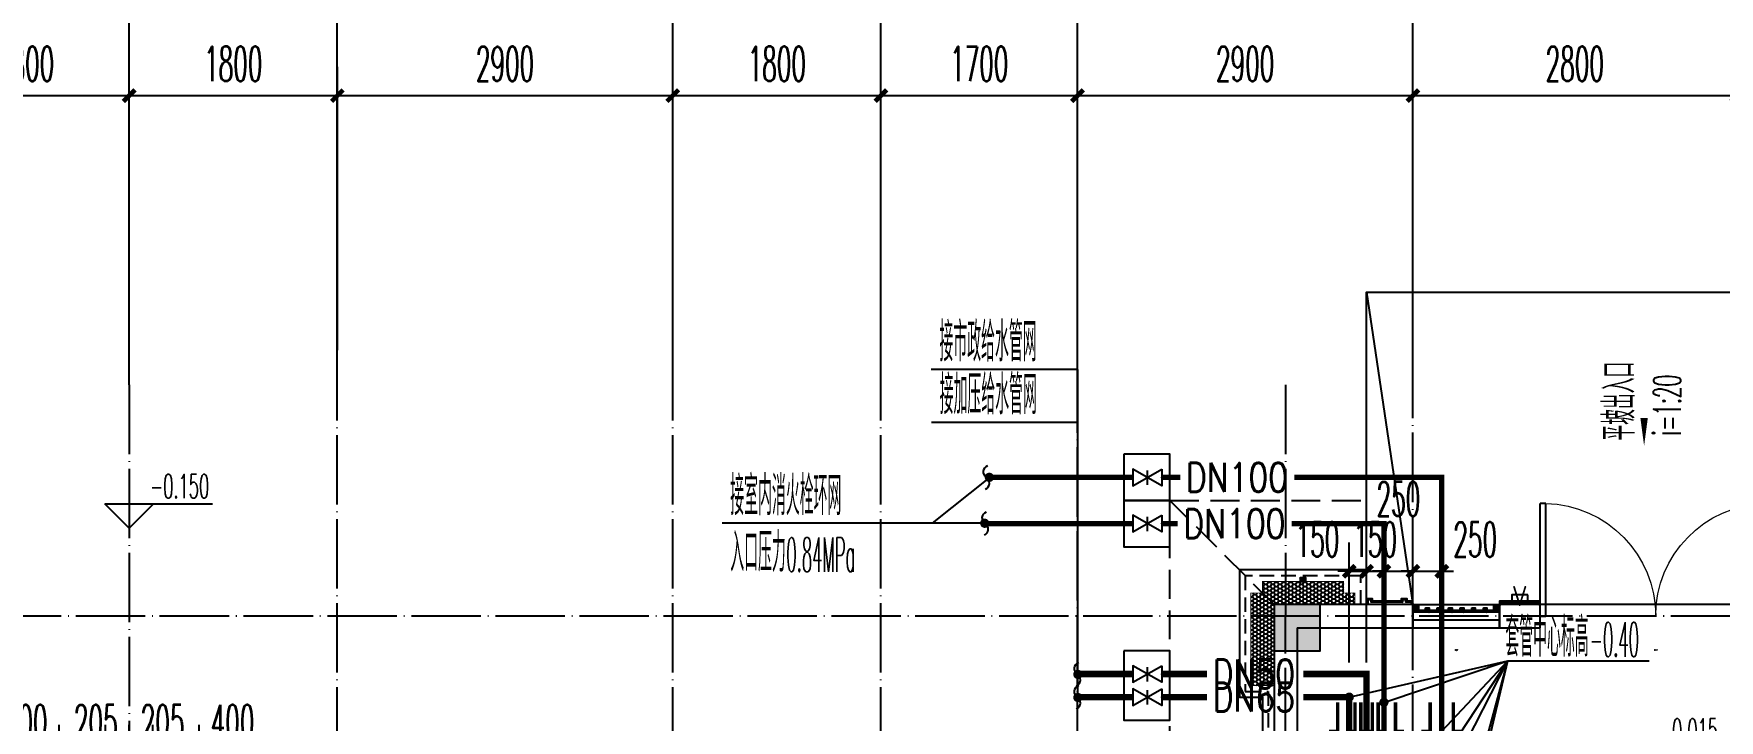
# Model space of a CAD drawing. Extents: x 27938 to 1507990, y 110129 to 923079.
# Drawn here: x 852092 to 866667, y 687257 to 693192 of the extents above; entities that cross this region are included whole.
import ezdxf

# ---------------------------------------------------------------- set-up
doc = ezdxf.new("R2010")
doc.units = 0
doc.header["$LTSCALE"] = 1000
doc.header["$MEASUREMENT"] = 0
for name, pattern in [('DASH', [0.35, 0.25, -0.1]), ('DOTE', [2.42, 2, -0.2, 0.02, -0.2]), ('HIDDEN', [0.375, 0.25, -0.125])]:
    doc.linetypes.add(name, pattern=pattern)
for name, color, linetype in [('A-EQPM-MECH', 191, 'Continuous'), ('AXIS', 3, 'Continuous'), ('DIM_ELEV', 3, 'Continuous'), ('DIM_SYMB', 3, 'Continuous'), ('DIM_不分区给水', 3, 'Continuous'), ('DIM_给水', 3, 'Continuous'), ('DOTE', 1, 'Continuous'), ('EQUIP_不分区消火栓', 7, 'Continuous'), ('EQUIP_给水', 7, 'Continuous'), ('PIPE-不分区消火栓', 1, 'TG_X'), ('PIPE-给水', 3, 'J1'), ('PIPE-给水中', 72, 'J2'), ('PUB_HATCH', 8, 'Continuous'), ('PUB_TEXT', 4, 'Continuous'), ('TEXT_不分区消火栓', 7, 'Continuous'), ('TEXT_给水', 7, 'Continuous'), ('TWT_DIM', 3, 'Continuous'), ('TWT_LEAD', 3, 'Continuous'), ('VALVE_不分区消火栓', 7, 'Continuous'), ('VALVE_给水', 7, 'Continuous'), ('WALL', 9, 'Continuous'), ('WINDOW', 4, 'Continuous'), ('WINDOW_TEXT', 7, 'Continuous'), ('修改标示', 212, 'Continuous'), ('卫生间', 6, 'Continuous'), ('看线', 251, 'Continuous'), ('立面', 73, 'Continuous'), ('立面-看线', 251, 'Continuous'), ('铝合金', 144, 'Continuous')]:
    doc.layers.add(name, color=color, linetype=linetype)
doc.styles.add('_TCH_DIM', font='SIMPLEX.shx', dxfattribs={"width": 0.7, "bigfont": 'GBCBIG.shx'})
doc.styles.add('_TCH_DIM_T3', font='SIMPLEX.shx', dxfattribs={"width": 0.494118, "bigfont": 'GBCBIG.shx'})
doc.styles.add('_TCH_WINDOW', font='SIMPLEX.shx', dxfattribs={"width": 0.7, "height": 3.5, "bigfont": 'GBCBIG.shx'})
doc.styles.add('_TWT_PIPEDN', font='SIMPLEX', dxfattribs={"width": 0.8, "height": 3.5, "bigfont": 'HZTXT'})
doc.styles.get("Standard").update_dxf_attribs({"font": 'gbenor.shx', "bigfont": 'gbcbig.shx'})
doc.styles.add('TG_LINETYPE', font='SIMPLEX', dxfattribs={"width": 0.8, "height": 3, "bigfont": 'HZTXT'})
doc.linetypes.add('J1', pattern='A,3,-0.2,["J1",Standard,S=0.25,R=0,X=-0.1,Y=-0.115],-0.35', length=3.55)
doc.linetypes.add('J2', pattern='A,3,-0.2,["J2",Standard,S=0.25,R=0,X=-0.1,Y=-0.115],-0.35', length=3.55)
doc.linetypes.add('TG_X', pattern='A,2,-0.229,["X",TG_LINETYPE,S=0.1,R=0,X=-0.229,Y=-0.15],0', length=2.229)
doc.dimstyles.new('_TCH_ARCH&&100', dxfattribs={"dimtxt": 297.5, "dimasz": 100, "dimexe": 250, "dimexo": 300, "dimgap": 126.25, "dimtad": 1, "dimdec": 0, "dimzin": 0, "dimdsep": 46, "dimtxsty": '_TCH_DIM_T3', "dimblk": 'ARCHTICK', "dimcen": 0.09, "dimclrt": 4, "dimazin": 2, "dimtfac": 1, "dimtdec": 0, "dimtix": 1, "dimtmove": 2, "dimatfit": 3, "dimfxl": 100, "dimtolj": 1, "dimtzin": 0, "dimarcsym": 0})
doc.dimstyles.new('_TWT_ARCH&&100', dxfattribs={"dimtxt": 297.5, "dimasz": 100, "dimexe": 250, "dimexo": 300, "dimgap": 126.25, "dimtad": 1, "dimdec": 0, "dimzin": 0, "dimdsep": 46, "dimtxsty": '_TCH_DIM_T3', "dimblk": 'ARCHTICK', "dimcen": 0.09, "dimclrt": 7, "dimazin": 2, "dimtfac": 1, "dimtdec": 0, "dimtix": 1, "dimtmove": 2, "dimatfit": 3, "dimfxl": 1, "dimtolj": 1, "dimtzin": 0, "dimarcsym": 0})

# ---------------------------------------------------------------- blocks, each defined once
blk = doc.blocks.new('A$C148B7D8E')
at = {"layer": '卫生间', "color": 159, "linetype": 'DASH', "true_color": 0x22346e}
blk.add_line((15200, 14500), (16100, 15400), dxfattribs=at)
blk.add_lwpolyline([(16100, 13500), (16100, 15400), (14400, 15400)], dxfattribs=at)
blk = doc.blocks.new('A$C7D502F78')
at = {"layer": '修改标示', "ltscale": 2}
blk.add_lwpolyline([(-151, 197), (-11, 197), (-11, 142), (-151, 142)], close=True, dxfattribs=at)
at = {"layer": 'PUB_TEXT'}
blk.add_text('V', height=175, dxfattribs=at).set_placement((-147, 99))
blk = doc.blocks.new('A$C028C60F5')
at = {"color": 0}
blk.add_lwpolyline([(400, 0), (0, 0), (0, -400), (400, -400)], close=True, dxfattribs=at)
at = {"layer": 'PUB_HATCH', "color": 0}
blk.add_solid([(0, -400), (400, -400), (0, 0), (400, 0)], dxfattribs=at)
blk = doc.blocks.new('A$C3EFA6995')
for p in [(9700, 100), (9700, -2400), (15900, -2400)]:
    blk.add_blockref('A$C028C60F5', p)
at = {"xscale": -1}
blk.add_blockref('A$C028C60F5', (16300, 100), dxfattribs=at)
blk = doc.blocks.new('_ArchTick')
at = {"color": 0, "linetype": 'ByBlock', "const_width": 0.4}
blk.add_lwpolyline([(-0.5, -0.5), (0.5, 0.5)], dxfattribs=at)
blk = doc.blocks.new('*D205')
at = {"layer": 'Defpoints', "color": 0}
for p in [(863617, 688545), (863467, 687457), (863617, 687457)]:
    blk.add_point(p, dxfattribs=at)
at = {"layer": 'DIM_给水', "color": 0, "lineweight": -2}
for p, q in [((863467, 687757), (863467, 688795)), ((863617, 687757), (863617, 688795)), ((863467, 688545), (863367, 688545)), ((863467, 688545), (863617, 688545)), ((863617, 688545), (863717, 688545))]:
    blk.add_line(p, q, dxfattribs=at)
at = {"layer": 'DIM_给水', "color": 0, "lineweight": -2, "xscale": 100, "yscale": 100, "zscale": 100}
blk.add_blockref('_ArchTick', (863467, 688545), dxfattribs=at)
at = {"layer": 'DIM_给水', "color": 0, "lineweight": -2, "xscale": 100, "yscale": 100, "zscale": 100, "rotation": 180}
blk.add_blockref('_ArchTick', (863617, 688545), dxfattribs=at)
at = {"layer": 'DIM_给水', "color": 7, "insert": (863192, 688820), "char_height": 297.5, "attachment_point": 5, "style": '_TCH_DIM_T3'}
blk.add_mtext('\\A1;150', dxfattribs=at)
blk = doc.blocks.new('*D206')
at = {"layer": 'Defpoints', "color": 0}
for p in [(863767, 688545), (863617, 687457), (863767, 687457)]:
    blk.add_point(p, dxfattribs=at)
at = {"layer": 'DIM_给水', "color": 0, "lineweight": -2}
for p, q in [((863617, 687757), (863617, 688795)), ((863767, 687757), (863767, 688795)), ((863617, 688545), (863517, 688545)), ((863617, 688545), (863767, 688545)), ((863767, 688545), (863867, 688545))]:
    blk.add_line(p, q, dxfattribs=at)
at = {"layer": 'DIM_给水', "color": 0, "lineweight": -2, "xscale": 100, "yscale": 100, "zscale": 100}
blk.add_blockref('_ArchTick', (863617, 688545), dxfattribs=at)
at = {"layer": 'DIM_给水', "color": 0, "lineweight": -2, "xscale": 100, "yscale": 100, "zscale": 100, "rotation": 180}
blk.add_blockref('_ArchTick', (863767, 688545), dxfattribs=at)
at = {"layer": 'DIM_给水', "color": 7, "insert": (863692, 688820), "char_height": 297.5, "attachment_point": 5, "style": '_TCH_DIM_T3'}
blk.add_mtext('\\A1;150', dxfattribs=at)
blk = doc.blocks.new('*D207')
at = {"layer": 'Defpoints', "color": 0}
for p in [(864017, 688545), (863767, 687457), (864017, 687457)]:
    blk.add_point(p, dxfattribs=at)
at = {"layer": 'DIM_给水', "color": 0, "lineweight": -2}
for p, q in [((863767, 687757), (863767, 688795)), ((864017, 687757), (864017, 688795)), ((863767, 688545), (863667, 688545)), ((863767, 688545), (864017, 688545)), ((864017, 688545), (864117, 688545))]:
    blk.add_line(p, q, dxfattribs=at)
at = {"layer": 'DIM_给水', "color": 0, "lineweight": -2, "xscale": 100, "yscale": 100, "zscale": 100}
blk.add_blockref('_ArchTick', (863767, 688545), dxfattribs=at)
at = {"layer": 'DIM_给水', "color": 0, "lineweight": -2, "xscale": 100, "yscale": 100, "zscale": 100, "rotation": 180}
blk.add_blockref('_ArchTick', (864017, 688545), dxfattribs=at)
at = {"layer": 'DIM_给水', "color": 7, "insert": (863892, 689170), "char_height": 297.5, "attachment_point": 5, "style": '_TCH_DIM_T3'}
blk.add_mtext('\\A1;250', dxfattribs=at)
blk = doc.blocks.new('*D208')
at = {"layer": 'Defpoints', "color": 0}
for p in [(864267, 688545), (864017, 687457), (864267, 687457)]:
    blk.add_point(p, dxfattribs=at)
at = {"layer": 'DIM_给水', "color": 0, "lineweight": -2}
for p, q in [((864017, 687757), (864017, 688795)), ((864267, 687757), (864267, 688795)), ((864017, 688545), (863917, 688545)), ((864017, 688545), (864267, 688545)), ((864267, 688545), (864367, 688545))]:
    blk.add_line(p, q, dxfattribs=at)
at = {"layer": 'DIM_给水', "color": 0, "lineweight": -2, "xscale": 100, "yscale": 100, "zscale": 100}
blk.add_blockref('_ArchTick', (864017, 688545), dxfattribs=at)
at = {"layer": 'DIM_给水', "color": 0, "lineweight": -2, "xscale": 100, "yscale": 100, "zscale": 100, "rotation": 180}
blk.add_blockref('_ArchTick', (864267, 688545), dxfattribs=at)
at = {"layer": 'DIM_给水', "color": 7, "insert": (864556, 688820), "char_height": 297.5, "attachment_point": 5, "style": '_TCH_DIM_T3'}
blk.add_mtext('\\A1;250', dxfattribs=at)
blk = doc.blocks.new('*D215')
at = {"layer": 'Defpoints', "color": 0}
for p in [(853522, 686967), (853122, 684707), (853522, 684707)]:
    blk.add_point(p, dxfattribs=at)
at = {"layer": 'TWT_DIM', "color": 0, "lineweight": -2}
for p, q in [((853122, 685007), (853122, 687217)), ((853522, 685007), (853522, 687217)), ((853122, 686967), (853522, 686967))]:
    blk.add_line(p, q, dxfattribs=at)
at = {"layer": 'TWT_DIM', "color": 0, "lineweight": -2, "xscale": 100, "yscale": 100, "zscale": 100, "rotation": 180}
blk.add_blockref('_ArchTick', (853122, 686967), dxfattribs=at)
at = {"layer": 'TWT_DIM', "color": 0, "lineweight": -2, "xscale": 100, "yscale": 100, "zscale": 100}
blk.add_blockref('_ArchTick', (853522, 686967), dxfattribs=at)
at = {"layer": 'TWT_DIM', "color": 7, "insert": (853811, 687242), "char_height": 297.5, "attachment_point": 5, "style": '_TCH_DIM_T3'}
blk.add_mtext('\\A1;400', dxfattribs=at)
blk = doc.blocks.new('*D216')
at = {"layer": 'Defpoints', "color": 0}
for p in [(853122, 686967), (852917, 684707), (853122, 684707)]:
    blk.add_point(p, dxfattribs=at)
at = {"layer": 'TWT_DIM', "color": 0, "lineweight": -2}
for p, q in [((852917, 685007), (852917, 687217)), ((853122, 685007), (853122, 687217)), ((852917, 686967), (852817, 686967)), ((852917, 686967), (853122, 686967)), ((853122, 686967), (853222, 686967))]:
    blk.add_line(p, q, dxfattribs=at)
at = {"layer": 'TWT_DIM', "color": 0, "lineweight": -2, "xscale": 100, "yscale": 100, "zscale": 100}
blk.add_blockref('_ArchTick', (852917, 686967), dxfattribs=at)
at = {"layer": 'TWT_DIM', "color": 0, "lineweight": -2, "xscale": 100, "yscale": 100, "zscale": 100, "rotation": 180}
blk.add_blockref('_ArchTick', (853122, 686967), dxfattribs=at)
at = {"layer": 'TWT_DIM', "color": 7, "insert": (852628, 687242), "char_height": 297.5, "attachment_point": 5, "style": '_TCH_DIM_T3'}
blk.add_mtext('\\A1;205', dxfattribs=at)
blk = doc.blocks.new('*D217')
at = {"layer": 'Defpoints', "color": 0}
for p in [(852711, 686967), (852311, 684707), (852711, 684707)]:
    blk.add_point(p, dxfattribs=at)
at = {"layer": 'TWT_DIM', "color": 0, "lineweight": -2}
for p, q in [((852311, 685007), (852311, 687217)), ((852711, 685007), (852711, 687217)), ((852311, 686967), (852711, 686967))]:
    blk.add_line(p, q, dxfattribs=at)
at = {"layer": 'TWT_DIM', "color": 0, "lineweight": -2, "xscale": 100, "yscale": 100, "zscale": 100, "rotation": 180}
blk.add_blockref('_ArchTick', (852311, 686967), dxfattribs=at)
at = {"layer": 'TWT_DIM', "color": 0, "lineweight": -2, "xscale": 100, "yscale": 100, "zscale": 100}
blk.add_blockref('_ArchTick', (852711, 686967), dxfattribs=at)
at = {"layer": 'TWT_DIM', "color": 7, "insert": (852022, 687242), "char_height": 297.5, "attachment_point": 5, "style": '_TCH_DIM_T3'}
blk.add_mtext('\\A1;400', dxfattribs=at)
blk = doc.blocks.new('*D218')
at = {"layer": 'Defpoints', "color": 0}
for p in [(852917, 686967), (852711, 684707), (852917, 684707)]:
    blk.add_point(p, dxfattribs=at)
at = {"layer": 'TWT_DIM', "color": 0, "lineweight": -2}
for p, q in [((852711, 685007), (852711, 687217)), ((852917, 685007), (852917, 687217)), ((852711, 686967), (852611, 686967)), ((852711, 686967), (852917, 686967)), ((852917, 686967), (853017, 686967))]:
    blk.add_line(p, q, dxfattribs=at)
at = {"layer": 'TWT_DIM', "color": 0, "lineweight": -2, "xscale": 100, "yscale": 100, "zscale": 100}
blk.add_blockref('_ArchTick', (852711, 686967), dxfattribs=at)
at = {"layer": 'TWT_DIM', "color": 0, "lineweight": -2, "xscale": 100, "yscale": 100, "zscale": 100, "rotation": 180}
blk.add_blockref('_ArchTick', (852917, 686967), dxfattribs=at)
at = {"layer": 'TWT_DIM', "color": 7, "insert": (853206, 687242), "char_height": 297.5, "attachment_point": 5, "style": '_TCH_DIM_T3'}
blk.add_mtext('\\A1;205', dxfattribs=at)
blk = doc.blocks.new('*D863')
at = {"layer": 'AXIS', "color": 0, "lineweight": -2}
for p, q in [((864017, 690457), (864017, 692907)), ((866817, 690457), (866817, 692907)), ((864017, 692657), (866817, 692657))]:
    blk.add_line(p, q, dxfattribs=at)
at = {"layer": 'Defpoints', "color": 0}
for p in [(866817, 692657), (864017, 690157), (866817, 690157)]:
    blk.add_point(p, dxfattribs=at)
at = {"layer": 'AXIS', "color": 0, "lineweight": -2, "xscale": 100, "yscale": 100, "zscale": 100, "rotation": 180}
blk.add_blockref('_ArchTick', (864017, 692657), dxfattribs=at)
at = {"layer": 'AXIS', "color": 0, "lineweight": -2, "xscale": 100, "yscale": 100, "zscale": 100}
blk.add_blockref('_ArchTick', (866817, 692657), dxfattribs=at)
at = {"layer": 'AXIS', "color": 4, "insert": (865417, 692932), "char_height": 297.5, "attachment_point": 5, "style": '_TCH_DIM_T3'}
blk.add_mtext('\\A1;2800', dxfattribs=at)
blk = doc.blocks.new('*D864')
at = {"layer": 'AXIS', "color": 0, "lineweight": -2}
for p, q in [((861117, 690457), (861117, 692907)), ((864017, 690457), (864017, 692907)), ((861117, 692657), (864017, 692657))]:
    blk.add_line(p, q, dxfattribs=at)
at = {"layer": 'Defpoints', "color": 0}
for p in [(864017, 692657), (861117, 690157), (864017, 690157)]:
    blk.add_point(p, dxfattribs=at)
at = {"layer": 'AXIS', "color": 0, "lineweight": -2, "xscale": 100, "yscale": 100, "zscale": 100, "rotation": 180}
blk.add_blockref('_ArchTick', (861117, 692657), dxfattribs=at)
at = {"layer": 'AXIS', "color": 0, "lineweight": -2, "xscale": 100, "yscale": 100, "zscale": 100}
blk.add_blockref('_ArchTick', (864017, 692657), dxfattribs=at)
at = {"layer": 'AXIS', "color": 4, "insert": (862567, 692932), "char_height": 297.5, "attachment_point": 5, "style": '_TCH_DIM_T3'}
blk.add_mtext('\\A1;2900', dxfattribs=at)
blk = doc.blocks.new('*D865')
at = {"layer": 'AXIS', "color": 0, "lineweight": -2}
for p, q in [((859417, 690457), (859417, 692907)), ((861117, 690457), (861117, 692907)), ((859417, 692657), (861117, 692657))]:
    blk.add_line(p, q, dxfattribs=at)
at = {"layer": 'Defpoints', "color": 0}
for p in [(861117, 692657), (859417, 690157), (861117, 690157)]:
    blk.add_point(p, dxfattribs=at)
at = {"layer": 'AXIS', "color": 0, "lineweight": -2, "xscale": 100, "yscale": 100, "zscale": 100, "rotation": 180}
blk.add_blockref('_ArchTick', (859417, 692657), dxfattribs=at)
at = {"layer": 'AXIS', "color": 0, "lineweight": -2, "xscale": 100, "yscale": 100, "zscale": 100}
blk.add_blockref('_ArchTick', (861117, 692657), dxfattribs=at)
at = {"layer": 'AXIS', "color": 4, "insert": (860267, 692932), "char_height": 297.5, "attachment_point": 5, "style": '_TCH_DIM_T3'}
blk.add_mtext('\\A1;1700', dxfattribs=at)
blk = doc.blocks.new('*D866')
at = {"layer": 'AXIS', "color": 0, "lineweight": -2}
for p, q in [((857617, 690457), (857617, 692907)), ((859417, 690457), (859417, 692907)), ((857617, 692657), (859417, 692657))]:
    blk.add_line(p, q, dxfattribs=at)
at = {"layer": 'Defpoints', "color": 0}
for p in [(859417, 692657), (857617, 690157), (859417, 690157)]:
    blk.add_point(p, dxfattribs=at)
at = {"layer": 'AXIS', "color": 0, "lineweight": -2, "xscale": 100, "yscale": 100, "zscale": 100, "rotation": 180}
blk.add_blockref('_ArchTick', (857617, 692657), dxfattribs=at)
at = {"layer": 'AXIS', "color": 0, "lineweight": -2, "xscale": 100, "yscale": 100, "zscale": 100}
blk.add_blockref('_ArchTick', (859417, 692657), dxfattribs=at)
at = {"layer": 'AXIS', "color": 4, "insert": (858517, 692932), "char_height": 297.5, "attachment_point": 5, "style": '_TCH_DIM_T3'}
blk.add_mtext('\\A1;1800', dxfattribs=at)
blk = doc.blocks.new('*D867')
at = {"layer": 'AXIS', "color": 0, "lineweight": -2}
for p, q in [((854717, 690457), (854717, 692907)), ((857617, 690457), (857617, 692907)), ((854717, 692657), (857617, 692657))]:
    blk.add_line(p, q, dxfattribs=at)
at = {"layer": 'Defpoints', "color": 0}
for p in [(857617, 692657), (854717, 690157), (857617, 690157)]:
    blk.add_point(p, dxfattribs=at)
at = {"layer": 'AXIS', "color": 0, "lineweight": -2, "xscale": 100, "yscale": 100, "zscale": 100, "rotation": 180}
blk.add_blockref('_ArchTick', (854717, 692657), dxfattribs=at)
at = {"layer": 'AXIS', "color": 0, "lineweight": -2, "xscale": 100, "yscale": 100, "zscale": 100}
blk.add_blockref('_ArchTick', (857617, 692657), dxfattribs=at)
at = {"layer": 'AXIS', "color": 4, "insert": (856167, 692932), "char_height": 297.5, "attachment_point": 5, "style": '_TCH_DIM_T3'}
blk.add_mtext('\\A1;2900', dxfattribs=at)
blk = doc.blocks.new('*D868')
at = {"layer": 'AXIS', "color": 0, "lineweight": -2}
for p, q in [((852917, 690457), (852917, 692907)), ((854717, 690457), (854717, 692907)), ((852917, 692657), (854717, 692657))]:
    blk.add_line(p, q, dxfattribs=at)
at = {"layer": 'Defpoints', "color": 0}
for p in [(854717, 692657), (852917, 690157), (854717, 690157)]:
    blk.add_point(p, dxfattribs=at)
at = {"layer": 'AXIS', "color": 0, "lineweight": -2, "xscale": 100, "yscale": 100, "zscale": 100, "rotation": 180}
blk.add_blockref('_ArchTick', (852917, 692657), dxfattribs=at)
at = {"layer": 'AXIS', "color": 0, "lineweight": -2, "xscale": 100, "yscale": 100, "zscale": 100}
blk.add_blockref('_ArchTick', (854717, 692657), dxfattribs=at)
at = {"layer": 'AXIS', "color": 4, "insert": (853817, 692932), "char_height": 297.5, "attachment_point": 5, "style": '_TCH_DIM_T3'}
blk.add_mtext('\\A1;1800', dxfattribs=at)
blk = doc.blocks.new('*D880')
at = {"layer": 'AXIS', "color": 0, "lineweight": -2}
for p, q in [((851117, 690457), (851117, 692907)), ((852917, 690457), (852917, 692907)), ((851117, 692657), (852917, 692657))]:
    blk.add_line(p, q, dxfattribs=at)
at = {"layer": 'Defpoints', "color": 0}
for p in [(852917, 692657), (851117, 690157), (852917, 690157)]:
    blk.add_point(p, dxfattribs=at)
at = {"layer": 'AXIS', "color": 0, "lineweight": -2, "xscale": 100, "yscale": 100, "zscale": 100, "rotation": 180}
blk.add_blockref('_ArchTick', (851117, 692657), dxfattribs=at)
at = {"layer": 'AXIS', "color": 0, "lineweight": -2, "xscale": 100, "yscale": 100, "zscale": 100}
blk.add_blockref('_ArchTick', (852917, 692657), dxfattribs=at)
at = {"layer": 'AXIS', "color": 4, "insert": (852017, 692932), "char_height": 297.5, "attachment_point": 5, "style": '_TCH_DIM_T3'}
blk.add_mtext('\\A1;1800', dxfattribs=at)
blk = doc.blocks.new('*D881')
at = {"layer": 'AXIS', "color": 0, "lineweight": -2}
for p, q in [((827817, 690457), (827817, 693707)), ((878017, 690457), (878017, 693707)), ((827817, 693457), (878017, 693457))]:
    blk.add_line(p, q, dxfattribs=at)
at = {"layer": 'Defpoints', "color": 0}
for p in [(878017, 693457), (827817, 690157), (878017, 690157)]:
    blk.add_point(p, dxfattribs=at)
at = {"layer": 'AXIS', "color": 0, "lineweight": -2, "xscale": 100, "yscale": 100, "zscale": 100, "rotation": 180}
blk.add_blockref('_ArchTick', (827817, 693457), dxfattribs=at)
at = {"layer": 'AXIS', "color": 0, "lineweight": -2, "xscale": 100, "yscale": 100, "zscale": 100}
blk.add_blockref('_ArchTick', (878017, 693457), dxfattribs=at)
at = {"layer": 'AXIS', "color": 4, "insert": (852917, 693732), "char_height": 297.5, "attachment_point": 5, "style": '_TCH_DIM_T3'}
blk.add_mtext('\\A1;50200', dxfattribs=at)
blk = doc.blocks.new('$WINLIB2D$00000001')
at = {"color": 0}
for points in [[(-0.5, 0.5), (-0.5, -0.5)], [(-0.5, 0.5), (0.5, 0.5)], [(0.5, -0.5), (0.5, 0.5)], [(0.5, 0.167), (-0.5, 0.167)], [(0.5, -0.167), (-0.5, -0.167)], [(-0.5, -0.5), (0.5, -0.5)]]:
    blk.add_lwpolyline(points, dxfattribs=at)
blk = doc.blocks.new('$DorLib2D$00000002')
for p, q in [((-0.5, 0), (-0.5, 0.4875)), ((-0.475, 0.4875), (-0.5, 0.4875)), ((-0.475, 0), (-0.475, 0.4875)), ((0.475, 0), (0.475, 0.4875)), ((0.475, 0.4875), (0.5, 0.4875)), ((0.5, 0), (0.5, 0.4875)), ((-0.5, 0), (-0.475, 0)), ((0.5, 0), (0.475, 0))]:
    blk.add_line(p, q)
at = {"lineweight": 13}
for centre, start, end in [((-0.4875, 0), 0, 88.53072), ((0.4875, 0), 91.46928, 180)]:
    blk.add_arc(centre, 0.4875, start, end, dxfattribs=at)
blk = doc.blocks.new('$VALVE$00000296')
for points in [[(-125, 72), (-125, -72), (125, 72), (125, -72), (-125, 72)], [(0, 60), (0, -64)]]:
    blk.add_lwpolyline(points)
for p in [(-125, 0), (125, 0)]:
    blk.add_point(p)
blk = doc.blocks.new('$TwtSys$00000132')
at = {"elevation": 0}
blk.add_lwpolyline([(7, -101, -0.575183), (0, 0, 0.604745), (-11, 101, 16.924828)], format="xyb", dxfattribs=at)
blk = doc.blocks.new('$VALVE$00000553')
at = {"const_width": 30}
for points in [[(0, 100), (0, 175)], [(0, 100), (-250, 100), (-250, 100)], [(0, 100), (250, 100), (250, 100)], [(-250, -100), (-250, -100), (0, -100)], [(250, -100), (250, -100), (0, -100)], [(0, -175), (0, -100)]]:
    blk.add_lwpolyline(points, dxfattribs=at)

msp = doc.modelspace()

# ---------------------------------------------------------------- hatches: boundary and pattern name
at = {"layer": 'PIPE-不分区消火栓'}
for points in [[(864266.6, 689357.2), (864289.1, 689357.2), (864289.1, 689379.7)], [(864266.6, 689357.2), (864266.6, 689379.7), (864289.1, 689379.7)], [(863766.6, 688957.2), (863789.1, 688957.2), (863789.1, 688979.7)], [(863766.6, 688957.2), (863766.6, 688979.7), (863789.1, 688979.7)]]:
    msp.add_hatch(color=256, dxfattribs=at).paths.add_polyline_path(points)
at = {"layer": 'PIPE-给水'}
for points in [[(863616.6, 687657.2), (863644.1, 687657.2), (863644.1, 687684.7)], [(863616.6, 687657.2), (863616.6, 687684.7), (863644.1, 687684.7)]]:
    msp.add_hatch(color=256, dxfattribs=at).paths.add_polyline_path(points)
at = {"layer": 'PIPE-给水中'}
for points in [[(863466.6, 687457.2), (863494.1, 687457.2), (863494.1, 687484.7)], [(863466.6, 687457.2), (863466.6, 687484.7), (863494.1, 687484.7)]]:
    msp.add_hatch(color=256, dxfattribs=at).paths.add_polyline_path(points)
at = {"layer": '立面'}
h = msp.add_hatch(dxfattribs=at)
h.set_pattern_fill('ANSI31', color=8, scale=2)
h.set_pattern_definition([(45, (-25233.4547, -107108.3295), (-2.24506403, 2.24506403), [])])
h.paths.add_polyline_path([(863041.8, 688457.2), (863091.8, 688457.2), (863091.8, 688487.2), (863041.8, 688487.2)])
h = msp.add_hatch(dxfattribs=at)
h.set_pattern_fill('ANSI31', color=8, scale=2)
h.set_pattern_definition([(45, (162774.294, -266823.1597), (-2.24506403, 2.24506403), [])])
h.paths.add_polyline_path([(863616.8, 688257.3), (864016.5, 688257.3), (864016.5, 688287.3), (863966.5, 688287.3), (863966.5, 688307.4), (863916.5, 688307.4), (863916.5, 688287.4), (863666.7, 688287.1), (863666.5, 688307.4), (863616.8, 688307.4)])
h.paths.add_polyline_path([(863626.8, 688257.3), (864006.5, 688257.3), (864006.5, 688277.3), (863956.5, 688277.3), (863956.5, 688297.4), (863926.5, 688297.4), (863926.5, 688277.4), (863656.8, 688277.1), (863656.6, 688297.4), (863626.8, 688297.4)])
h = msp.add_hatch(dxfattribs=at)
h.set_pattern_fill('ANSI31', color=8, scale=2)
h.set_pattern_definition([(45, (162714.0584, -266823.342), (-2.24506403, 2.24506403), [])])
h.paths.add_polyline_path([(864016.5, 688257.2), (864066.5, 688257.2), (864066.5, 688190.5), (864016.5, 688190.5)])
h = msp.add_hatch(dxfattribs=at)
h.set_pattern_fill('ANSI31', color=8, scale=2)
h.set_pattern_definition([(45, (163414.0617, -266823.3383), (-2.24506403, 2.24506403), [])])
h.paths.add_polyline_path([(864716.5, 688257.2), (864766.5, 688257.2), (864766.5, 688190.5), (864716.5, 688190.5)])
h = msp.add_hatch(dxfattribs=at)
h.set_pattern_fill('ANSI31', color=8, scale=2)
h.set_pattern_definition([(45, (-25433.4547, -108177.829), (-2.24506403, 2.24506403), [])])
edge = h.paths.add_edge_path()
edge.add_line((864766.5, 688257.2), (864776.6, 688257.2))
edge.add_line((864776.6, 688257.2), (864776.6, 688277.2))
edge.add_line((864776.6, 688277.2), (865106.6, 688277.2))
edge.add_line((865106.6, 688277.2), (865106.6, 688257.3))
edge.add_line((865106.6, 688257.3), (865116.6, 688257.2))
edge.add_line((865116.6, 688257.2), (865116.6, 688287.2))
edge.add_line((865116.6, 688287.2), (864766.6, 688287.2))
edge.add_line((864766.6, 688287.2), (864766.6, 688257.2))
h = msp.add_hatch(dxfattribs=at)
h.set_pattern_fill('ANSI31', color=8, scale=2)
h.set_pattern_definition([(45, (162824.059, -266823.3426), (-2.24506403, 2.24506403), [])])
h.paths.add_polyline_path([(864126.5, 688230.2), (864156.5, 688230.2), (864156.5, 688190.5), (864126.5, 688190.5)])
h = msp.add_hatch(dxfattribs=at)
h.set_pattern_fill('ANSI31', color=8, scale=2)
h.set_pattern_definition([(45, (162924.059, -266823.3435), (-2.24506403, 2.24506403), [])])
h.paths.add_polyline_path([(864226.5, 688230.2), (864256.5, 688230.2), (864256.5, 688190.5), (864226.5, 688190.5)])
h = msp.add_hatch(dxfattribs=at)
h.set_pattern_fill('ANSI31', color=8, scale=2)
h.set_pattern_definition([(45, (163024.059, -266823.3444), (-2.24506403, 2.24506403), [])])
h.paths.add_polyline_path([(864326.5, 688230.2), (864356.5, 688230.2), (864356.5, 688190.5), (864326.5, 688190.5)])
h = msp.add_hatch(dxfattribs=at)
h.set_pattern_fill('ANSI31', color=8, scale=2)
h.set_pattern_definition([(45, (163124.059, -266823.3454), (-2.24506403, 2.24506403), [])])
h.paths.add_polyline_path([(864426.5, 688230.2), (864456.5, 688230.2), (864456.5, 688190.5), (864426.5, 688190.5)])
h = msp.add_hatch(dxfattribs=at)
h.set_pattern_fill('ANSI31', color=8, scale=2)
h.set_pattern_definition([(45, (163224.059, -266823.3463), (-2.24506403, 2.24506403), [])])
h.paths.add_polyline_path([(864526.5, 688230.2), (864556.5, 688230.2), (864556.5, 688190.5), (864526.5, 688190.5)])
h = msp.add_hatch(dxfattribs=at)
h.set_pattern_fill('ANSI31', color=8, scale=2)
h.set_pattern_definition([(45, (163324.059, -266823.3472), (-2.24506403, 2.24506403), [])])
h.paths.add_polyline_path([(864626.5, 688230.2), (864656.5, 688230.2), (864656.5, 688190.5), (864626.5, 688190.5)])
at = {"layer": '立面-看线'}
h = msp.add_hatch(dxfattribs=at)
h.set_pattern_fill('HONEY', color=8, scale=13)
h.set_pattern_definition([(0, (407399.363, 156240.446), (30.95625, 17.872595), [20.6375, -41.275]), (120, (407399.363, 156240.446), (-30.9562463, 17.8726014), [20.6375, -41.275]), (60, (407399.363, 156240.446), (3.7e-06, 35.7451964), [-41.275, 20.6375])])
h.paths.add_polyline_path([(863416.8, 688357.2), (863416.8, 688457.2), (862716.8, 688457.2), (862716.8, 688357.2), (862616.8, 688357.2), (862616.8, 687557.2), (862816.6, 687557.2), (862816.6, 688257.2), (863515.9, 688257.2), (863515.9, 688357.2)])

# ---------------------------------------------------------------- linework, layer by layer
at = {"ltscale": 0.5}
for points in [[(861516.6, 689557.2), (861516.6, 689157.2), (861916.6, 689157.2), (861916.6, 689557.2)], [(861516.6, 689157.2), (861516.6, 688757.2), (861916.6, 688757.2), (861916.6, 689157.2)], [(861516.6, 687857.2), (861516.6, 687257.2), (861916.6, 687257.2), (861916.6, 687857.2)]]:
    msp.add_lwpolyline(points, close=True, dxfattribs=at)
at = {"color": 8, "const_width": 8}
msp.add_lwpolyline([(862816.6, 687557.2), (862616.8, 687557.2), (862616.8, 688357.2), (862716.8, 688357.2), (862716.8, 688457.2), (863006.8, 688457.2), (863006.8, 688457.2), (863126.8, 688457.2), (863126.8, 688457.2), (863416.8, 688457.2), (863416.8, 688357.2), (863516.8, 688357.2), (863516.8, 688257.2)], dxfattribs=at)
at = {"layer": 'A-EQPM-MECH', "color": 8}
for points in [[(863616.8, 688257.2), (863616.8, 690957.2), (868616.8, 690957.2), (868616.8, 688257.2)], [(863616.8, 690957.2), (864016.5, 688257.2)]]:
    msp.add_lwpolyline(points, dxfattribs=at)
at = {"layer": 'AXIS', "color": 8}
for p, q in [((852916.6, 690157.2), (852916.6, 694157.2)), ((854716.6, 690157.2), (854716.6, 694157.2)), ((857616.6, 690157.2), (857616.6, 694157.2)), ((859416.6, 690157.2), (859416.6, 694157.2)), ((861116.6, 690157.2), (861116.6, 694157.2)), ((864016.6, 690157.2), (864016.6, 694157.2))]:
    msp.add_line(p, q, dxfattribs=at)
at = {"layer": 'DIM_ELEV', "color": 8}
for p, q in [((852916.6, 688917.2), (852706.6, 689127.2)), ((852706.6, 689127.2), (853637.5, 689127.2)), ((852916.6, 688917.2), (853126.6, 689127.2))]:
    msp.add_line(p, q, dxfattribs=at)
at = {"layer": 'DIM_SYMB', "color": 8}
msp.add_lwpolyline([(866016.6, 690364.3, 0, 0, 0), (866016.6, 689629.5, 0, 64, 0), (866016.6, 689869.5, 0, 0, 0)], format="xyseb", dxfattribs=at)
at = {"layer": 'DIM_不分区给水'}
for p, q in [((861120.5, 690289.1), (859853.2, 690289.1)), ((861120.5, 687654), (861120.5, 690289.1)), ((861120.5, 689832.7), (859855.1, 689832.7)), ((861120.5, 687454), (861120.5, 689832.7)), ((860354.8, 689357.2), (859861, 688960.2)), ((859861, 688960.2), (858044.5, 688960.2)), ((860314.8, 688960.2), (859861, 688960.2))]:
    msp.add_line(p, q, dxfattribs=at)
at = {"layer": 'DIM_不分区给水', "const_width": 40}
for points in [[(860370.4, 689369.7, 1), (860339.2, 689344.6, 1)], [(860334.8, 688960.2, 1), (860294.8, 688960.2, 1)], [(861120.5, 687634, 1), (861120.5, 687674, 1)], [(861120.5, 687434, 1), (861120.5, 687474, 1)]]:
    msp.add_lwpolyline(points, format="xyb", close=True, dxfattribs=at)
at = {"layer": 'DOTE', "color": 169, "linetype": 'DOTE', "ltscale": 0.3}
for p, q in [((852916.6, 690157.2), (852916.6, 666975.2)), ((854716.6, 678957.2), (854716.6, 690157.2)), ((857616.6, 678957.2), (857616.6, 690157.2)), ((859416.6, 678957.2), (859416.6, 690157.2)), ((861116.6, 681757.2), (861116.6, 690157.2)), ((862916.6, 690157.2), (862916.6, 688157.2)), ((864016.6, 681157.4), (864016.6, 690157.2)), ((879916.6, 688157.2), (825916.6, 688157.2)), ((862916.6, 685657.2), (862916.6, 688157.2))]:
    msp.add_line(p, q, dxfattribs=at)
at = {"layer": 'PIPE-不分区消火栓', "ltscale": 0.5, "const_width": 45}
for points in [[(861594.9, 689357.2), (860329.4, 689357.2)], [(862005, 689357.2), (861844.9, 689357.2)], [(864266.6, 689357.2), (862990.8, 689357.2)], [(864266.6, 684307.2), (864266.6, 689357.2)], [(861594.9, 688957.2), (860319.2, 688957.2)], [(861982.7, 688957.2), (861844.9, 688957.2)], [(863766.6, 688957.2), (862968.5, 688957.2)]]:
    msp.add_lwpolyline(points, dxfattribs=at)
at = {"layer": 'PIPE-不分区消火栓', "const_width": 45}
msp.add_lwpolyline([(863766.6, 685012.2), (863766.6, 688957.2)], dxfattribs=at)
at = {"layer": 'PIPE-给水', "ltscale": 0.5, "const_width": 55}
for points in [[(861594.9, 687657.2), (861116.6, 687657.2)], [(862237.1, 687657.2), (861844.9, 687657.2)], [(863616.6, 687657.2), (863070.4, 687657.2)], [(863616.6, 684727.2), (863616.6, 687657.2)]]:
    msp.add_lwpolyline(points, dxfattribs=at)
at = {"layer": 'PIPE-给水中', "ltscale": 0.5, "const_width": 55}
for points in [[(861594.9, 687457.2), (861116.6, 687457.2)], [(862237.1, 687457.2), (861844.9, 687457.2)], [(863466.6, 687457.2), (863070.4, 687457.2)], [(863466.6, 685007.2), (863466.6, 687457.2)]]:
    msp.add_lwpolyline(points, dxfattribs=at)
at = {"layer": 'TWT_LEAD'}
for p, q in [((863441.6, 685657.2), (864839.2, 687771.4)), ((863466.6, 687457.2), (864839.2, 687771.4)), ((863754.1, 685657.2), (864839.2, 687771.4)), ((863766.6, 687412), (864839.2, 687771.4)), ((864016.6, 684307.2), (864839.2, 687771.4)), ((864266.6, 687162), (864839.2, 687771.4)), ((864266.6, 685657.2), (864839.2, 687771.4)), ((864839.2, 687771.4), (866060, 687771.4))]:
    msp.add_line(p, q, dxfattribs=at)
at = {"layer": 'TWT_LEAD', "const_width": 40}
for points in [[(863447.1, 687452.7, 1), (863486.1, 687461.6, 1)], [(863747.6, 687405.6, 1), (863785.5, 687418.4, 1)]]:
    msp.add_lwpolyline(points, format="xyb", close=True, dxfattribs=at)
at = {"layer": 'WALL', "color": 8}
for p, q in [((862816.6, 688257.2), (862816.6, 685557.2)), ((864016.6, 688257.2), (862816.6, 688257.2)), ((864016.6, 688057.2), (864016.6, 688257.2)), ((865116.6, 688257.2), (864766.6, 688257.2)), ((864766.6, 688257.2), (864766.6, 688057.2)), ((865116.6, 688057.2), (865116.6, 688257.2)), ((863016.6, 688057.2), (863016.6, 685757.2)), ((863016.6, 688057.2), (864016.6, 688057.2)), ((864766.6, 688057.2), (865116.6, 688057.2))]:
    msp.add_line(p, q, dxfattribs=at)
at = {"layer": 'WINDOW', "color": 8}
msp.add_line((867116.6, 688257.2), (865116.6, 688257.2), dxfattribs=at)
at = {"layer": '卫生间', "color": 8, "linetype": 'DASH'}
msp.add_line((861916.6, 685557.2), (861916.6, 687257.2), dxfattribs=at)
at = {"layer": '看线', "color": 8}
msp.add_lwpolyline([(863616.8, 688257.2), (863616.8, 688557.2), (862516.8, 688557.2), (862516.8, 687457.2), (862716.6, 687457.2), (862716.6, 685857.2), (862516.6, 685857.2), (862516.6, 684957.2), (863116.6, 684957.2)], dxfattribs=at)
at = {"layer": '看线', "color": 8, "linetype": 'HIDDEN', "ltscale": 0.5}
msp.add_lwpolyline([(863566.8, 688257.2), (863566.8, 688507.2), (862566.8, 688507.2), (862566.8, 687507.2), (862766.6, 687507.2), (862766.6, 685807.2), (862566.6, 685807.2), (862566.6, 685007.2), (863116.6, 685007.2)], dxfattribs=at)
at = {"layer": '立面', "color": 8}
for p, q in [((864226.5, 688230.2), (864256.5, 688230.2)), ((864226.5, 688190.5), (864226.5, 688230.2)), ((864256.5, 688190.5), (864226.5, 688190.5)), ((864256.5, 688230.2), (864256.5, 688190.5))]:
    msp.add_line(p, q, dxfattribs=at)
for points in [[(863041.8, 688457.2), (863091.8, 688457.2), (863091.8, 688487.2), (863041.8, 688487.2)], [(864016.5, 688257.2), (864066.5, 688257.2), (864066.5, 688190.5), (864016.5, 688190.5)], [(864716.5, 688257.2), (864766.5, 688257.2), (864766.5, 688190.5), (864716.5, 688190.5)], [(864326.5, 688230.2), (864356.5, 688230.2), (864356.5, 688190.5), (864326.5, 688190.5)], [(864426.5, 688230.2), (864456.5, 688230.2), (864456.5, 688190.5), (864426.5, 688190.5)], [(864526.5, 688230.2), (864556.5, 688230.2), (864556.5, 688190.5), (864526.5, 688190.5)], [(864626.5, 688230.2), (864656.5, 688230.2), (864656.5, 688190.5), (864626.5, 688190.5)]]:
    msp.add_lwpolyline(points, close=True, dxfattribs=at)
msp.add_lwpolyline([(864766.5, 688257.2), (864776.6, 688257.2), (864776.6, 688277.2), (865106.6, 688277.2), (865106.6, 688257.3), (865116.6, 688257.2), (865116.6, 688287.2), (864766.6, 688287.2), (864766.6, 688257.2)], dxfattribs=at)
at = {"layer": '铝合金', "color": 8}
for p, q in [((864066.5, 688210.3), (864126.5, 688210.3)), ((864156.5, 688210.3), (864226.5, 688210.3)), ((864256.5, 688210.3), (864326.5, 688210.3)), ((864356.5, 688210.3), (864426.5, 688210.3)), ((864456.5, 688210.3), (864526.5, 688210.3)), ((864556.5, 688210.3), (864626.5, 688210.3)), ((864656.5, 688210.3), (864716.5, 688210.3))]:
    msp.add_line(p, q, dxfattribs=at)
for points in [[(863041.8, 688457.2), (863091.8, 688457.2), (863091.8, 688487.2), (863041.8, 688487.2)], [(864016.5, 688257.2), (864066.5, 688257.2), (864066.5, 688190.5), (864016.5, 688190.5)], [(864716.5, 688257.2), (864766.5, 688257.2), (864766.5, 688190.5), (864716.5, 688190.5)], [(864126.5, 688230.2), (864156.5, 688230.2), (864156.5, 688190.5), (864126.5, 688190.5)], [(864226.5, 688230.2), (864256.5, 688230.2), (864256.5, 688190.5), (864226.5, 688190.5)], [(864326.5, 688230.2), (864356.5, 688230.2), (864356.5, 688190.5), (864326.5, 688190.5)], [(864426.5, 688230.2), (864456.5, 688230.2), (864456.5, 688190.5), (864426.5, 688190.5)], [(864526.5, 688230.2), (864556.5, 688230.2), (864556.5, 688190.5), (864526.5, 688190.5)], [(864626.5, 688230.2), (864656.5, 688230.2), (864656.5, 688190.5), (864626.5, 688190.5)]]:
    msp.add_lwpolyline(points, close=True, dxfattribs=at)
for points in [[(864016.5, 688257.3), (864016.5, 688287.3), (863966.5, 688287.3), (863966.5, 688307.4), (863916.5, 688307.4), (863916.5, 688287.4), (863666.7, 688287.1), (863666.5, 688307.4), (863616.8, 688307.4), (863616.8, 688257.3)], [(864006.5, 688257.3), (864006.5, 688277.3), (863956.5, 688277.3), (863956.5, 688297.4), (863926.5, 688297.4), (863926.5, 688277.4), (863656.8, 688277.1), (863656.6, 688297.4), (863626.8, 688297.4), (863626.8, 688257.3)], [(864766.5, 688257.2), (864776.6, 688257.2), (864776.6, 688277.2), (865106.6, 688277.2), (865106.6, 688257.3), (865116.6, 688257.2), (865116.6, 688287.2), (864766.6, 688287.2), (864766.6, 688257.2)]]:
    msp.add_lwpolyline(points, dxfattribs=at)

# ---------------------------------------------------------------- block references
at = {"color": 8, "xscale": -1}
for name, p in [('A$C148B7D8E', (878016.6, 673757.2)), ('A$C3EFA6995', (879116.6, 688157.2))]:
    msp.add_blockref(name, p, dxfattribs=at)
at = {"layer": 'EQUIP_不分区消火栓', "yscale": -1}
for p, rotation in [((860329.4, 689357.2), 179.9999999942703), ((860319.2, 688957.2), 180), ((860319.2, 688957.2), 179.9999999942703)]:
    msp.add_blockref('$TwtSys$00000132', p, dxfattribs=dict(at, rotation=rotation))
at = {"layer": 'EQUIP_给水', "yscale": -1}
for p, rotation in [((861116.6, 687657.2), 180.0000000001814), ((861116.6, 687457.2), 179.9999999999858)]:
    msp.add_blockref('$TwtSys$00000132', p, dxfattribs=dict(at, rotation=rotation))
at = {"layer": 'VALVE_不分区消火栓', "yscale": -1}
for p, rotation in [((863466.6, 687162), 90), ((863616.6, 687162), 90.00000000016163), ((863766.6, 687162), 90), ((864266.6, 687162), 89.99999999427027)]:
    msp.add_blockref('$VALVE$00000553', p, dxfattribs=dict(at, rotation=rotation))
at = {"layer": 'VALVE_给水', "yscale": -1}
for p, rotation in [((861719.9, 689357.2), 179.9999999942703), ((861719.9, 688957.2), 180), ((861719.9, 687657.2), 180.0000000001814), ((861719.9, 687457.2), 179.9999999999858)]:
    msp.add_blockref('$VALVE$00000296', p, dxfattribs=dict(at, rotation=rotation))
at = {"layer": 'WINDOW', "color": 8}
ref = msp.add_blockref('$DorLib2D$00000002', (866116.6, 688157.2), dxfattribs=dict(at, xscale=2000, yscale=-2000, zscale=2000, rotation=180))
ref.add_attrib('A', "DYM2026'", (866106.3, 687861.7), dxfattribs={"layer": 'WINDOW_TEXT', "color": 8, "ltscale": 0.5, "height": 5.95, "style": '_TCH_WINDOW', "width": 0.494118})
ref = msp.add_blockref('$WINLIB2D$00000001', (864391.6, 688157.2), dxfattribs=dict(at, xscale=-750.0034281517146, yscale=-200, zscale=-750.0034281517146, rotation=180))
ref.add_attrib('A', "C07'26'", (864383.7, 687861.7), dxfattribs={"layer": 'WINDOW_TEXT', "color": 8, "ltscale": 0.5, "height": 5.95, "style": '_TCH_WINDOW', "width": 0.494118})
at = {"layer": '修改标示', "color": 8, "ltscale": 2, "xscale": -1}
msp.add_blockref('A$C7D502F78', (864861, 688144.8), dxfattribs=at)

# ---------------------------------------------------------------- texts
at = {"layer": 'DIM_ELEV', "color": 7, "style": '_TCH_DIM', "width": 0.494118}
for s, p in [('-0.150', (853097.1, 689176.2)), ('-0.015', (866143.7, 687063.9))]:
    msp.add_text(s, height=208.25, dxfattribs=at).set_placement(p)
at = {"layer": 'DIM_SYMB', "color": 7, "style": '_TCH_DIM', "width": 0.7}
msp.add_text('平坡出入口', height=270.07, rotation=90, dxfattribs=at).set_placement((865936.5, 689674.8))
at = {"layer": 'DIM_不分区给水', "color": 7, "style": '_TCH_DIM_T3'}
for s, height, width, p in [('接市政给水管网', 337.59, 0.494118, (859923.2, 690359.1)), ('接加压给水管网', 337.59, 0.494118, (859925.1, 689902.7)), ('接室内消火栓环网', 337.59, 0.494118, (858114.5, 689030.2)), ('入口压力', 337.59, 0.494118, (858114.5, 688540.2)), ('0.84MPa', 297.5, 0.348789, (858600.2, 688540.2))]:
    msp.add_text(s, height=height, dxfattribs=dict(at, width=width)).set_placement(p)
at = {"layer": 'PUB_TEXT', "color": 8, "style": '_TCH_DIM', "width": 0.494118}
msp.add_text('i=1:20', height=238, rotation=90, dxfattribs=at).set_placement((866334.7, 689719.7))
at = {"layer": 'TEXT_不分区消火栓', "style": '_TWT_PIPEDN', "width": 0.8}
for p in [(862055, 689232.2), (862032.7, 688832.2)]:
    msp.add_text('DN100', height=250, dxfattribs=at).set_placement(p)
at = {"layer": 'TEXT_给水', "style": '_TWT_PIPEDN', "width": 0.8}
for s, p in [('DN50', (862287.1, 687532.2)), ('DN65', (862287.1, 687332.2))]:
    msp.add_text(s, height=250, dxfattribs=at).set_placement(p)
at = {"layer": 'TWT_LEAD', "color": 7, "style": '_TCH_DIM_T3'}
for s, height, width, p in [('套管中心标高', 337.59, 0.494118, (864816.7, 687806.4)), ('-0.40', 297.5, 0.348789, (865545.3, 687806.4))]:
    msp.add_text(s, height=height, dxfattribs=dict(at, width=width)).set_placement(p)

# ---------------------------------------------------------------- dimensions: what is measured, and where the dimension line sits
at = {"layer": 'AXIS', "color": 8}
for p1, p2, distance, picture, middle in [((827816.6, 690157.2), (878016.6, 690157.2), 3300, '*D881', (852916.6, 693732.2)), ((851116.6, 690157.2), (852916.6, 690157.2), 2500, '*D880', (852016.6, 692932.2)), ((852916.6, 690157.2), (854716.6, 690157.2), 2500, '*D868', (853816.6, 692932.2)), ((854716.6, 690157.2), (857616.6, 690157.2), 2500, '*D867', (856166.6, 692932.2)), ((857616.6, 690157.2), (859416.6, 690157.2), 2500, '*D866', (858516.6, 692932.2)), ((859416.6, 690157.2), (861116.6, 690157.2), 2500, '*D865', (860266.6, 692932.2)), ((861116.6, 690157.2), (864016.6, 690157.2), 2500, '*D864', (862566.6, 692932.2)), ((864016.6, 690157.2), (866816.6, 690157.2), 2500, '*D863', (865416.6, 692932.2))]:
    dim = msp.add_aligned_dim(p1=p1, p2=p2, distance=distance, dimstyle='_TCH_ARCH&&100', dxfattribs=at)
    dim.commit()
    dim.dimension.update_dxf_attribs({"geometry": picture, "text_midpoint": middle})
at = {"layer": 'DIM_给水'}
for base, p1, p2, picture, middle in [((864016.6, 688544.7), (863766.6, 687457.2), (864016.6, 687457.2), '*D207', (863891.6, 689169.7)), ((863616.6, 688544.7), (863466.6, 687457.2), (863616.6, 687457.2), '*D205', (863191.6, 688819.7)), ((864266.6, 688544.7), (864016.6, 687457.2), (864266.6, 687457.2), '*D208', (864555.6, 688819.7))]:
    dim = msp.add_linear_dim(base=base, p1=p1, p2=p2, angle=360, dimstyle='_TWT_ARCH&&100', dxfattribs=at)
    dim.commit()
    dim.dimension.update_dxf_attribs({"geometry": picture, "text_midpoint": middle, "dimtype": 129})
dim = msp.add_aligned_dim(p1=(863616.6, 687457.2), p2=(863766.6, 687457.2), distance=1087.6, dimstyle='_TWT_ARCH&&100', dxfattribs=at)
dim.commit()
dim.dimension.update_dxf_attribs({"geometry": '*D206', "text_midpoint": (863691.6, 688819.7)})
at = {"layer": 'TWT_DIM'}
for base, p1, p2, picture, middle in [((852711.5, 686966.6), (852311.5, 684707.2), (852711.5, 684707.2), '*D217', (852022.5, 687241.6)), ((853121.7, 686966.6), (852916.6, 684707.2), (853121.7, 684707.2), '*D216', (852627.6, 687241.6)), ((852916.6, 686966.6), (852711.5, 684707.2), (852916.6, 684707.2), '*D218', (853205.6, 687241.6)), ((853521.7, 686966.6), (853121.7, 684707.2), (853521.7, 684707.2), '*D215', (853810.7, 687241.6))]:
    dim = msp.add_linear_dim(base=base, p1=p1, p2=p2, angle=0, dimstyle='_TWT_ARCH&&100', dxfattribs=at)
    dim.commit()
    dim.dimension.update_dxf_attribs({"geometry": picture, "text_midpoint": middle, "dimtype": 129})

doc.saveas('drawing.dxf')
